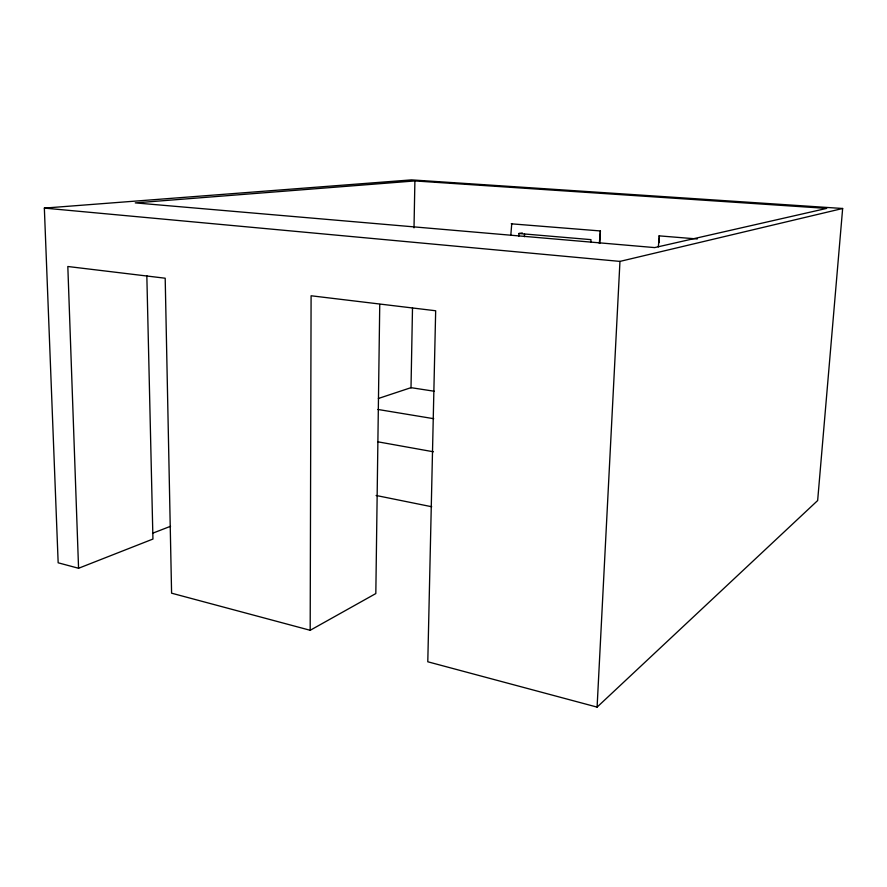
<?xml version="1.0" encoding="UTF-8"?>
<svg xmlns="http://www.w3.org/2000/svg" width="887" height="887" viewBox="0 0 887 887"><rect width="100%" height="100%" fill="white"/><g stroke="black" fill="none" stroke-linecap="round" stroke-linejoin="round"><path stroke-width="1.33" d="M78.566 568.268L67.822 266.499L165.193 278.219L171.59 593.181L310.184 630.291L311.093 295.77L435.672 310.76L427.789 661.78L597.095 707.116L817.648 500.556L842.65 208.489L411.435 179.884L44.35 208.101L58.165 562.801L78.566 568.268L152.941 539.052L146.832 275.68M379.747 304.452L375.822 593.558L310.184 630.291M411.003 387.963L412.499 307.911M414.007 227.859L414.894 180.937L826.673 208.401L654.65 247.595L135.256 202.89L414.894 180.937M510.845 234.833L511.744 223.735M518.795 236.23L518.884 233.503L522.288 232.937M524.417 236.696L524.516 233.946M590.842 242.373L590.964 239.634L518.884 233.503M599.324 243.459L600.399 230.953L599.8 243.371M597.095 707.116L619.958 261.399L842.65 208.489M658.32 246.896L659.396 235.754L658.997 242.661M152.531 533.264L170.57 526.279M378.35 398.496L411.003 387.663L434.253 391.245M511.211 223.812L600.399 230.953M658.952 235.842L697.249 238.969M44.35 208.101L619.958 261.399M377.917 409.461L433.721 418.697M377.651 441.781L433.388 451.782M376.11 495.478L431.714 506.743"/></g></svg>
